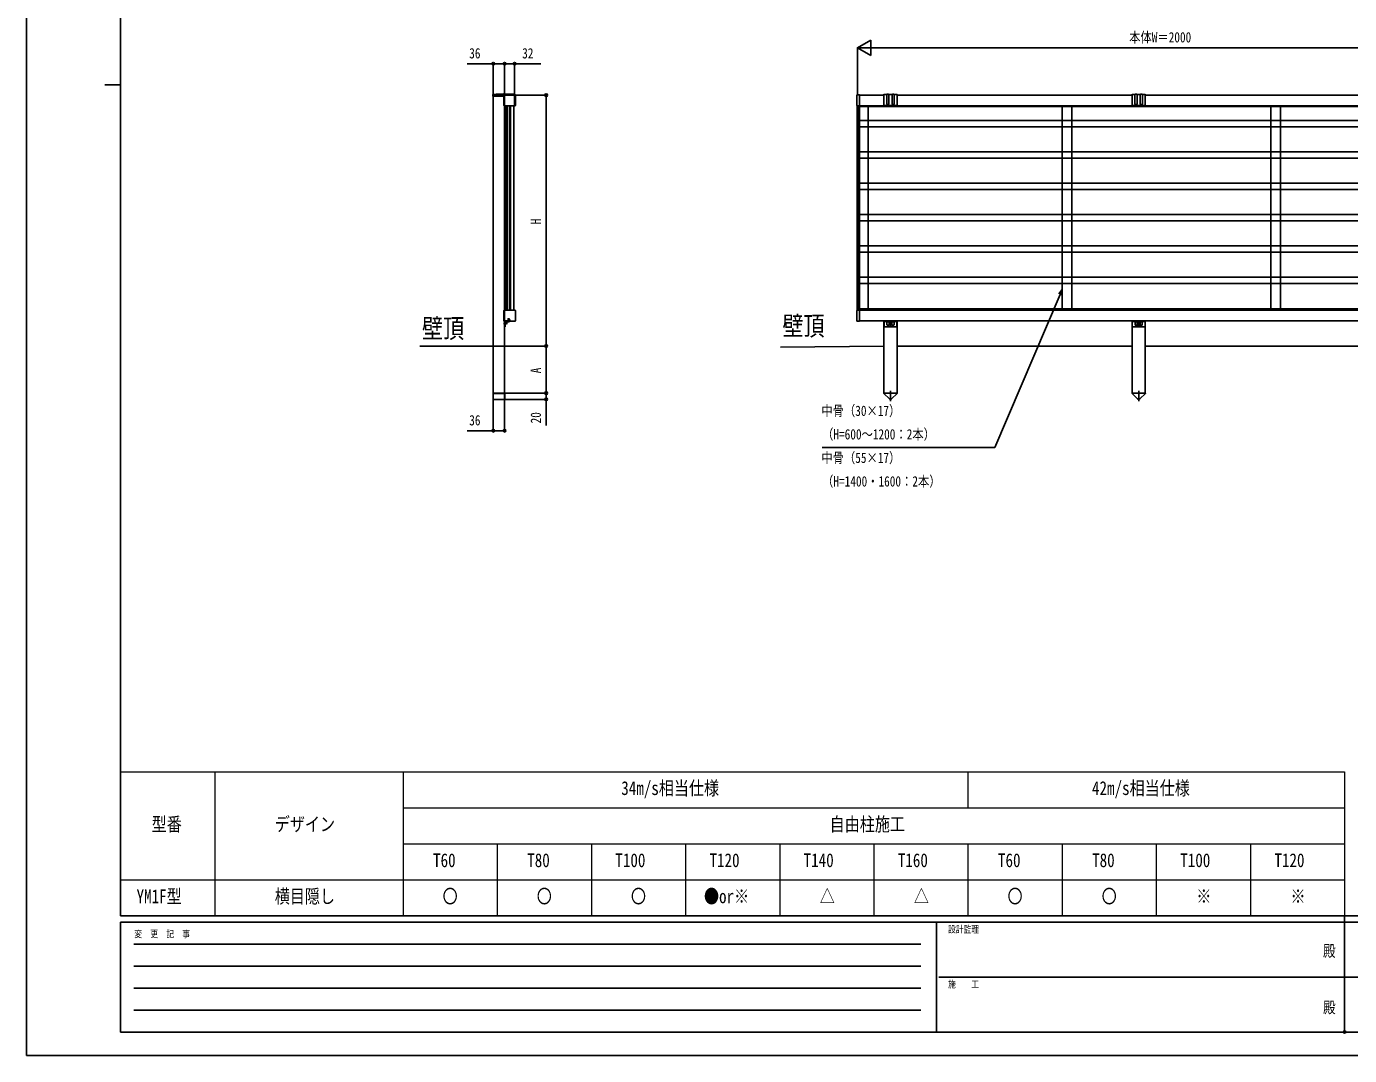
# Model space of a CAD drawing. Units: millimetres, scale not verified. Extents: x -4205 to 4205, y -2970 to 2970.
# Drawn here: x -4205 to 11, y -2970 to 311 of the extents above; entities that cross this region are included whole.
import ezdxf
from ezdxf.enums import TextEntityAlignment as Align

# ---------------------------------------------------------------- set-up
doc = ezdxf.new("R2010")
doc.units = ezdxf.units.MM
doc.header["$LTSCALE"] = 16
doc.header["$PDMODE"] = 32
doc.header["$PDSIZE"] = 8
doc.layers.add('0-1_TABLE1', color=7, linetype='Continuous', lineweight=18)
for name, color, linetype in [('0-2_USER1', 3, 'Continuous'), ('0-3_YKK_11', 7, 'Continuous'), ('0-4_YKK_A1', 4, 'Continuous'), ('0-5_YKK_D', 6, 'Continuous'), ('0-6_YKK_ZWAK', 7, 'Continuous')]:
    doc.layers.add(name, color=color, linetype=linetype)
doc.styles.add('ＭＳ ゴシック', font='')
doc.styles.get('ＭＳ ゴシック').set_extended_font_data('MS Gothic')

msp = doc.modelspace()

# ---------------------------------------------------------------- linework, layer by layer
at = {"layer": '0-1_TABLE1'}
for p, q in [((-3904.98, -2065), (-4.98, -2065)), ((-3904.98, -2065), (-3904.98, -2525)), ((-3604.98, -2065), (-3604.98, -2525)), ((-3004.98, -2065), (-3004.98, -2525)), ((-1204.98, -2065), (-1204.98, -2180)), ((-4.98, -2065), (-4.98, -2525)), ((-3004.98, -2180), (-4.98, -2180)), ((-3004.98, -2295), (-4.98, -2295)), ((-2704.98, -2295), (-2704.98, -2525)), ((-2404.98, -2295), (-2404.98, -2525)), ((-2104.98, -2295), (-2104.98, -2525)), ((-1804.98, -2295), (-1804.98, -2525)), ((-1504.98, -2295), (-1504.98, -2525)), ((-1204.98, -2295), (-1204.98, -2525)), ((-904.98, -2295), (-904.98, -2525)), ((-604.98, -2295), (-604.98, -2525)), ((-304.98, -2295), (-304.98, -2525)), ((-3904.98, -2410), (-4.98, -2410)), ((-3904.98, -2525), (-4.98, -2525))]:
    msp.add_line(p, q, dxfattribs=at)
at = {"layer": '0-3_YKK_11'}
for p, q in [((-2651.64, 57.59), (-2679.94, 57.59)), ((-2651.64, -593.38), (-2679.94, -593.38))]:
    msp.add_line(p, q, dxfattribs=at)
at = {"layer": '0-4_YKK_A1'}
for p, q in [((-2719.44, 89.02), (-2719.44, 92.02)), ((-2685.94, 89.02), (-2719.44, 89.02)), ((-2717.94, 93.52), (-2650.45, 93.52)), ((-2717.94, 92.02), (-2717.94, 89.02)), ((-2717.44, -707.91), (-2717.44, 89.02)), ((-2708.14, 94.52), (-2650.15, 94.52)), ((-2688.62, 93.52), (-2680.67, 93.52)), ((-2686.89, 92.02), (-2686.89, 93.52)), ((-2681.44, 93.52), (-2685.94, 89.02)), ((-2683.5, 93.73), (-2684.64, 93.12)), ((-2684.22, 96), (-2684.22, 95.12)), ((-2683.68, 92.22), (-2683.68, 58.72)), ((-2682.57, 95.59), (-2683.5, 93.73)), ((-2683.45, 93.52), (-2683.45, 91.51)), ((-2648.19, 93.2), (-2682.69, 93.2)), ((-2682.39, 92.02), (-2682.39, 93.52)), ((-2681.44, 92.02), (-2681.44, -630.88)), ((-2681.17, 93.52), (-2681.17, 92.02)), ((-2679.74, 93.52), (-2679.74, 92.02)), ((-2666.17, 93.52), (-2666.17, 92.02)), ((-2664.74, 93.52), (-2664.74, 92.02)), ((-2649.74, 58.52), (-2649.44, 92.02)), ((-2648.24, 58.51), (-2647.95, 91)), ((-2647.21, 58.72), (-2647.21, 92.22)), ((-2647.2, 63), (-2646.95, 91.29)), ((-1559.04, 91.79), (-1559.04, 59.15)), ((-1551.36, 93.2), (-1558.1, 92.79)), ((-1551.04, 92.09), (-1473.04, 92.09)), ((-1464.04, 93.49), (-1473.04, 93.49)), ((-1473.04, 93.49), (-1473.04, 88.99)), ((-1473.04, 88.99), (-1473.04, 60.48)), ((-1464.04, 93.49), (-1464.04, 65.01)), ((-1463.04, 94.49), (-1458.04, 94.49)), ((-1447.04, 93.49), (-1457.04, 93.49)), ((-1457.04, 65.01), (-1457.04, 93.49)), ((-1447.04, 93.49), (-1447.04, 65.01)), ((-1441.04, 94.49), (-1446.04, 94.49)), ((-1431.04, 93.49), (-1440.04, 93.49)), ((-1440.04, 93.49), (-1440.04, 65.01)), ((-1431.04, 93.49), (-1431.04, 88.99)), ((-1431.04, 92.09), (-682.04, 92.09)), ((-1431.04, 88.99), (-1431.04, 60.48)), ((-673.04, 93.49), (-682.04, 93.49)), ((-682.04, 93.49), (-682.04, 88.99)), ((-682.04, 88.99), (-682.04, 60.48)), ((-673.04, 93.49), (-673.04, 65.01)), ((-672.04, 94.49), (-667.04, 94.49)), ((-656.04, 93.49), (-666.04, 93.49)), ((-666.04, 65.01), (-666.04, 93.49)), ((-656.04, 93.49), (-656.04, 65.01)), ((-650.04, 94.49), (-655.04, 94.49)), ((-640.04, 93.49), (-649.04, 93.49)), ((-649.04, 93.49), (-649.04, 65.01)), ((-640.04, 93.49), (-640.04, 88.99)), ((-640.04, 92.09), (317.96, 92.09)), ((-640.04, 88.99), (-640.04, 60.48)), ((-2682.69, 57.74), (-2682.47, 57.74)), ((-2682.47, 57.74), (-2682.19, 57.93)), ((-2679.94, -593.38), (-2679.94, 57.59)), ((-2675.14, 57.59), (-2675.14, 57.93)), ((-2673.94, -593.38), (-2673.94, 57.59)), ((-2673.44, 57.99), (-2657.44, 57.99)), ((-2673.14, -593.38), (-2673.14, 57.59)), ((-2665.35, -593.38), (-2665.35, 57.59)), ((-2657.44, 57.99), (-2656.44, 57.93)), ((-2656.44, 57.93), (-2648.69, 57.93)), ((-2651.64, 57.59), (-2651.64, -593.38)), ((-2649.74, 58.52), (-2648.24, 58.51)), ((-2648.42, 57.74), (-2648.69, 57.93)), ((-2648.41, 57.74), (-2648.19, 57.74)), ((-1551.36, 57.74), (-1558.1, 58.15)), ((-1557.74, 57.59), (-1550.54, 57.59)), ((-1557.74, 57.59), (-1557.74, -593.41)), ((-1555.54, 57.59), (-1555.54, -593.41)), ((-1553.54, 57.87), (-1553.54, 57.59)), ((-1551.04, 58.04), (-1551.04, 58.72)), ((438.45, 58.09), (-1551.04, 58.09)), ((436.46, 56.09), (-1550.54, 56.09)), ((-1522.54, -593.91), (-1522.54, 58.09)), ((-1471.04, 58.48), (-1452.76, 58.48)), ((-1451.33, 58.48), (-1433.04, 58.48)), ((-904.54, -593.91), (-904.54, 58.09)), ((-874.54, -593.91), (-874.54, 58.09)), ((-680.04, 58.48), (-661.75, 58.48)), ((-660.32, 58.48), (-642.04, 58.48)), ((-239.54, -593.91), (-239.54, 58.09)), ((-209.54, -593.91), (-209.54, 58.09)), ((436.46, 11.09), (-1550.54, 11.09)), ((436.46, -8.91), (-1550.54, -8.91)), ((436.46, -88.91), (-1550.54, -88.91)), ((436.46, -108.91), (-1550.54, -108.91)), ((436.46, -188.91), (-1550.54, -188.91)), ((436.46, -208.91), (-1550.54, -208.91)), ((436.46, -288.91), (-1550.54, -288.91)), ((436.46, -308.91), (-1550.54, -308.91)), ((436.46, -388.91), (-1550.54, -388.91)), ((436.46, -408.91), (-1550.54, -408.91)), ((436.46, -488.91), (-1550.54, -488.91)), ((436.46, -508.91), (-1550.54, -508.91)), ((436.46, -588.91), (-1550.54, -588.91)), ((-2683.68, -628.08), (-2683.68, -594.58)), ((-2682.69, -593.6), (-2682.47, -593.6)), ((-2648.19, -629.06), (-2682.69, -629.06)), ((-2682.47, -593.6), (-2682.19, -593.79)), ((-2681.44, -646.88), (-2681.44, -630.38)), ((-2679.94, -629.88), (-2679.94, -646.88)), ((-2679.94, -631.63), (-2679.94, -637.88)), ((-2679.94, -631.63), (-2679.44, -631.63)), ((-2679.44, -629.38), (-2668.64, -629.38)), ((-2679.44, -631.63), (-2679.44, -637.88)), ((-2668.14, -627.88), (-2678.94, -627.88)), ((-2678.94, -640.88), (-2678.94, -631.38)), ((-2677.94, -630.38), (-2668.64, -630.38)), ((-2675.14, -593.79), (-2675.14, -593.38)), ((-2673.44, -593.85), (-2657.44, -593.85)), ((-2670.64, -620.88), (-2671.14, -621.38)), ((-2670.64, -620.88), (-2668.14, -620.88)), ((-2667.64, -622.88), (-2667.64, -627.38)), ((-2666.14, -622.88), (-2666.14, -626.88)), ((-2665.14, -624.88), (-2665.14, -626.88)), ((-2657.44, -593.85), (-2656.44, -593.79)), ((-2656.44, -593.79), (-2648.69, -593.79)), ((-2648.42, -593.6), (-2648.69, -593.79)), ((-2648.41, -593.6), (-2648.19, -593.6)), ((-2647.21, -594.58), (-2647.21, -628.08)), ((-1559.04, -627.61), (-1559.04, -594.97)), ((-1551.36, -593.56), (-1558.1, -593.97)), ((-1551.36, -629.02), (-1558.1, -628.61)), ((-1554.21, -593.41), (-1554.21, -593.73)), ((-1551.04, -593.86), (-1551.04, -594.54)), ((-1551.04, -593.91), (438.45, -593.91)), ((438.45, -627.91), (-1551.04, -627.91)), ((-1473.04, -627.91), (-1473.04, -857.91)), ((-1472.54, -627.91), (-1472.54, -644.88)), ((-1463.54, -629.38), (-1472.54, -629.38)), ((-1463.54, -627.88), (-1463.54, -639.88)), ((-1462.54, -630.38), (-1457.54, -630.38)), ((-1456.54, -639.88), (-1456.54, -627.88)), ((-1447.54, -629.38), (-1456.54, -629.38)), ((-1447.54, -639.88), (-1447.54, -627.88)), ((-1441.54, -630.38), (-1446.54, -630.38)), ((-1440.54, -627.88), (-1440.54, -639.88)), ((-1431.54, -629.38), (-1440.54, -629.38)), ((-1431.54, -627.91), (-1431.54, -644.88)), ((-1431.04, -627.91), (-1431.04, -857.91)), ((-682.04, -627.91), (-682.04, -857.91)), ((-681.54, -627.91), (-681.54, -644.88)), ((-672.54, -629.38), (-681.54, -629.38)), ((-672.54, -627.88), (-672.54, -639.88)), ((-671.54, -630.38), (-666.54, -630.38)), ((-665.54, -639.88), (-665.54, -627.88)), ((-656.54, -629.38), (-665.54, -629.38)), ((-656.54, -639.88), (-656.54, -627.88)), ((-650.54, -630.38), (-655.54, -630.38)), ((-649.54, -627.88), (-649.54, -639.88)), ((-640.54, -629.38), (-649.54, -629.38)), ((-640.54, -627.91), (-640.54, -644.88)), ((-640.04, -627.91), (-640.04, -857.91)), ((-2672.44, -635.88), (-2685.48, -635.88)), ((-2681.44, -646.88), (-2681.44, -707.91)), ((-2679.94, -646.88), (-2681.44, -646.88)), ((-2679.94, -646.88), (-2681.44, -646.88)), ((-2679.94, -640.13), (-2679.94, -633.88)), ((-2679.94, -640.13), (-2679.44, -640.13)), ((-2679.44, -640.13), (-2679.44, -633.88)), ((-1433.54, -646.88), (-1470.54, -646.88)), ((-1461.54, -641.88), (-1458.54, -641.88)), ((-1442.54, -641.88), (-1445.54, -641.88)), ((-642.54, -646.88), (-679.54, -646.88)), ((-670.54, -641.88), (-667.54, -641.88)), ((-651.54, -641.88), (-654.54, -641.88)), ((-2612.11, -707.91), (-2951.26, -707.91)), ((-2681.44, -707.91), (-2681.44, -857.91)), ((-1802.69, -711.47), (-1473.04, -708)), ((-682.04, -707.91), (-1431.04, -707.91)), ((317.96, -707.91), (-640.04, -707.91)), ((-2681.24, -858.91), (-2717.64, -858.91)), ((-2717.64, -877.91), (-2681.24, -877.91)), ((-1473.24, -858.91), (-1473.24, -857.91)), ((-1473.24, -857.91), (-1430.84, -857.91)), ((-1473.24, -858.91), (-1455.56, -876.46)), ((-1452.04, -883.42), (-1452.04, -850.95)), ((-1430.84, -858.91), (-1448.52, -876.46)), ((-1430.84, -857.91), (-1430.84, -858.91)), ((-682.24, -858.91), (-682.24, -857.91)), ((-682.24, -857.91), (-639.84, -857.91)), ((-682.24, -858.91), (-664.56, -876.46)), ((-661.04, -883.42), (-661.04, -850.95)), ((-639.84, -858.91), (-657.52, -876.46)), ((-639.84, -857.91), (-639.84, -858.91))]:
    msp.add_line(p, q, dxfattribs=at)
for points in [[(-2649.44, 92.02), (-2682.94, 92.02), (-2717.94, 92.02)], [(-2686.72, 95.59), (-2685.79, 93.73), (-2684.64, 93.12)], [(-2685.07, 96), (-2685.07, 95.12), (-2684.22, 95.12)], [(-1551.04, 58.72), (-1551.04, 92.22), (-1551.04, 92.9)], [(-2682.19, 57.93), (-2674.44, 57.93), (-2673.44, 57.99)], [(-2662.94, -593.85), (-2662.94, -593.38), (-2662.94, 57.59), (-2662.94, 58.02)], [(-1550.54, 57.59), (-1550.54, -593.41), (-1557.74, -593.41)], [(-2682.19, -593.79), (-2674.44, -593.79), (-2673.44, -593.85)], [(-2671.14, -621.38), (-2671.14, -622.38), (-2668.14, -622.38)], [(-1551.04, -594.54), (-1551.04, -628.04), (-1551.04, -628.72)], [(-2677.85, -633.8), (-2679.75, -634.73), (-2680.36, -635.88)], [(-2677.85, -637.95), (-2679.75, -637.02), (-2680.36, -635.88)], [(-2681.44, -857.91), (-2717.44, -857.91), (-2717.44, -707.91)], [(-2717.64, -877.91), (-2717.64, -857.91), (-2681.24, -857.91), (-2681.24, -877.91)]]:
    msp.add_lwpolyline(points, dxfattribs=at)
for centre, radius in [((-1452.04, -635.88), 2.1), ((-1452.04, -642.88), 1.65), ((-661.04, -635.88), 2.1), ((-661.04, -642.88), 1.65)]:
    msp.add_circle(centre, radius, dxfattribs=at)
for centre, radius, start, end in [((-2717.94, 92.02), 1.5, 90, 180), ((-2708.14, 93.52), 1, 90, 180), ((-2688.62, 93.79), 0.274, 142.28591, 270), ((-2684.64, 90.72), 5.3, 94.59941, 142.28591), ((-2684.64, 90.72), 5.3, 37.71409, 85.40059), ((-2682.69, 92.22), 0.981, 90, 180), ((-2680.67, 93.79), 0.274, 270, 37.71409), ((-2650.45, 91.02), 2.5, 359.5, 90), ((-2650.15, 91.32), 3.2, 359.5, 90), ((-2648.19, 92.22), 0.981, 0, 90), ((-1558.04, 91.79), 1, 93.5, 180), ((-1551.34, 92.9), 0.3, 0, 93.5), ((-1473.04, 91.49), 2, 90, 162.54246), ((-1463.04, 93.49), 1, 90, 180), ((-1458.04, 93.49), 1, 0, 90), ((-1446.04, 93.49), 1, 90, 180), ((-1441.04, 93.49), 1, 0, 90), ((-1431.04, 91.49), 2, 17.45754, 90), ((-682.04, 91.49), 2, 90, 162.54246), ((-672.04, 93.49), 1, 90, 180), ((-667.04, 93.49), 1, 0, 90), ((-655.04, 93.49), 1, 90, 180), ((-650.04, 93.49), 1, 0, 90), ((-640.04, 91.49), 2, 17.45754, 90), ((-2682.69, 58.72), 0.981, 180, 270), ((-2648.2, 63.01), 1, 269.5, 359.5), ((-2648.19, 58.72), 0.981, 270, 0), ((-1558.04, 59.15), 1, 180, 266.5), ((-1551.34, 58.04), 0.3, 266.5, 0), ((-1471.04, 60.48), 2, 180, 270), ((-1460.54, 65.01), 3.5, 180.00009, 359.99984), ((-1452.04, 57.78), 1, 44.427, 135.573), ((-1443.54, 65.01), 3.5, 180.00016, 359.99991), ((-1433.04, 60.48), 2, 270, 0), ((-680.04, 60.48), 2, 180, 270), ((-669.54, 65.01), 3.5, 180.00009, 359.99984), ((-661.04, 57.78), 1, 44.427, 135.573), ((-652.54, 65.01), 3.5, 180.00016, 359.99991), ((-642.04, 60.48), 2, 270, 0), ((-2682.69, -594.58), 0.981, 90, 180), ((-2682.69, -628.08), 0.981, 180, 270), ((-2678.94, -630.38), 2.5, 90, 180), ((-2679.44, -629.88), 0.5, 90, 180), ((-2682.98, -635.88), 5.53, 43.21261, 50.20587), ((-2682.98, -635.88), 5.53, 316.78739, 43.21261), ((-2677.94, -631.38), 1, 90, 180), ((-2668.64, -626.88), 2.5, 270, 0), ((-2668.64, -626.88), 3.5, 270, 0), ((-2668.14, -622.88), 2, 0, 90), ((-2668.14, -622.88), 0.5, 0, 90), ((-2668.14, -627.38), 0.5, 270, 0), ((-2666.14, -624.88), 1, 0, 90), ((-2648.19, -594.58), 0.981, 0, 90), ((-2648.19, -628.08), 0.981, 270, 0), ((-1558.04, -594.97), 1, 93.5, 180), ((-1558.04, -627.61), 1, 180, 266.5), ((-1551.34, -593.86), 0.3, 0, 93.5), ((-1551.34, -628.72), 0.3, 266.5, 0), ((-1462.54, -629.38), 1, 180, 270), ((-1457.54, -629.38), 1, 270, 0), ((-1446.54, -629.38), 1, 180, 270), ((-1441.54, -629.38), 1, 270, 0), ((-671.54, -629.38), 1, 180, 270), ((-666.54, -629.38), 1, 270, 0), ((-655.54, -629.38), 1, 180, 270), ((-650.54, -629.38), 1, 270, 0), ((-2679.94, -640.88), 1, 270, 0), ((-2679.94, -640.88), 1, 270, 0), ((-2682.98, -635.88), 5.53, 309.79413, 316.78739), ((-1470.54, -644.88), 2, 180, 270), ((-1461.54, -639.88), 2, 180, 270), ((-1458.54, -639.88), 2, 270, 0), ((-1445.54, -639.88), 2, 180, 270), ((-1442.54, -639.88), 2, 270, 0), ((-1433.54, -644.88), 2, 270, 0), ((-679.54, -644.88), 2, 180, 270), ((-670.54, -639.88), 2, 180, 270), ((-667.54, -639.88), 2, 270, 0), ((-654.54, -639.88), 2, 180, 270), ((-651.54, -639.88), 2, 270, 0), ((-642.54, -644.88), 2, 270, 0), ((-1452.04, -872.91), 5, 225.20979, 314.79021), ((-1452.04, -872.91), 5, 225.20979, 314.79021), ((-661.04, -872.91), 5, 225.20979, 314.79021), ((-661.04, -872.91), 5, 225.20979, 314.79021)]:
    msp.add_arc(centre, radius, start, end, dxfattribs=at)
at = {"layer": '0-5_YKK_D'}
for p, q in [((-1557.04, 243.09), (-1514.61, 267.59)), ((-1514.61, 218.59), (-1514.61, 267.59)), ((-1557.04, 93.09), (-1557.04, 244.09)), ((-1557.04, 243.09), (-1514.61, 218.59)), ((-1557.04, 243.09), (-1472.17, 243.09)), ((-1508.04, 243.09), (393.96, 243.09)), ((-2717.44, 90.02), (-2717.44, 193.09)), ((-2681.44, 93.02), (-2681.44, 193.09)), ((-2681.44, 90.02), (-2681.44, 193.09)), ((-2649.44, 88.94), (-2649.44, 193.09)), ((-2662.84, 92.02), (-2547.84, 92.02)), ((-2548.84, 92.02), (-2548.84, -707.91)), ((-2611.11, -707.91), (-2547.84, -707.91)), ((-2611.11, -707.91), (-2547.84, -707.91)), ((-2548.84, -707.91), (-2548.84, -857.91)), ((-2717.44, -858.91), (-2717.44, -978.91)), ((-2681.44, -858.91), (-2681.44, -978.91)), ((-2680.24, -857.91), (-2547.84, -857.91)), ((-2680.24, -857.91), (-2547.84, -857.91)), ((-2680.24, -877.91), (-2547.84, -877.91))]:
    msp.add_line(p, q, dxfattribs=at)
for points in [[(-2681.44, 192.09), (-2717.44, 192.09), (-2801.24, 192.09)], [(-2681.44, 192.09), (-2649.44, 192.09), (-2565.64, 192.09)], [(-904.54, -527.87), (-911.23, -543.5), (-1119.84, -1031.01), (-1669.84, -1031.01)], [(-915.42, -541.71), (-904.54, -527.87), (-907.04, -545.29)], [(-2548.84, -857.91), (-2548.84, -877.91), (-2548.84, -961.71)], [(-2681.44, -977.91), (-2717.44, -977.91), (-2801.24, -977.91)]]:
    msp.add_lwpolyline(points, dxfattribs=at)
for centre in [(-2717.44, 192.09), (-2681.44, 192.09), (-2681.44, 192.09), (-2649.44, 192.09), (-2548.84, 92.02), (-2548.84, -707.91), (-2548.84, -707.91), (-2548.84, -857.91), (-2548.84, -857.91), (-2548.84, -877.91), (-2717.44, -977.91), (-2681.44, -977.91)]:
    msp.add_circle(centre, 4.25, dxfattribs=at)
at = {"layer": '0-6_YKK_ZWAK'}
for p, q in [((-3904.98, -2525), (-3904.98, 2775)), ((-3954.98, 125), (-3904.98, 125)), ((3895.02, -2525), (-3904.98, -2525)), ((-4.98, -2525), (-4.98, -2895)), ((-1304.98, -2545), (-3904.98, -2545)), ((-3904.98, -2895), (-3904.98, -2545)), ((-1304.98, -2545), (-1304.98, -2895)), ((-4.98, -2545), (-1304.98, -2545)), ((1295.02, -2545), (-4.98, -2545)), ((-3862.48, -2615), (-1354.98, -2615)), ((-3862.48, -2685), (-1354.98, -2685)), ((-1297.48, -2720), (-4.98, -2720)), ((-4.98, -2720), (1295.02, -2720)), ((-3862.48, -2755), (-1354.98, -2755)), ((-3862.48, -2825), (-1354.98, -2825)), ((-3904.98, -2895), (-1304.98, -2895)), ((-1304.98, -2895), (-4.98, -2895)), ((-4.98, -2895), (1295.02, -2895))]:
    msp.add_line(p, q, dxfattribs=at)
msp.add_lwpolyline([(-4205, -2970), (4205, -2970), (4205, 2970), (-4205, 2970)], close=True, dxfattribs=at)
msp.add_point((-4.98, -2895), dxfattribs=at)

# ---------------------------------------------------------------- texts
at = {"layer": '0-1_TABLE1', "style": 'ＭＳ ゴシック', "width": 0.8}
for s, p in [('34m/s相当仕様', (-2309.78, -2152.5)), ('42m/s相当仕様', (-809.78, -2152.5)), ('型番', (-3806.18, -2267.5)), ('デザイン', (-3413.78, -2267.5)), ('自由柱施工', (-1645.78, -2267.5)), ('T60', (-2909.38, -2382.5)), ('T80', (-2609.38, -2382.5)), ('T100', (-2328.58, -2382.5)), ('T120', (-2028.58, -2382.5)), ('T140', (-1728.58, -2382.5)), ('T160', (-1428.58, -2382.5)), ('T60', (-1109.38, -2382.5)), ('T80', (-809.38, -2382.5)), ('T100', (-528.58, -2382.5)), ('T120', (-228.58, -2382.5)), ('YM1F型', (-3854.18, -2497.5)), ('横目隠し', (-3413.78, -2497.5)), ('〇', (-2878.98, -2497.5)), ('〇', (-2578.98, -2497.5)), ('〇', (-2278.98, -2497.5)), ('●or※', (-2046.18, -2497.5)), ('△', (-1677.38, -2497.5)), ('△', (-1377.38, -2497.5)), ('〇', (-1078.98, -2497.5)), ('〇', (-778.98, -2497.5)), ('※', (-477.38, -2497.5)), ('※', (-177.38, -2497.5))]:
    msp.add_text(s, height=43.99, dxfattribs=at).set_placement(p, align=Align.BOTTOM_LEFT)
at = {"layer": '0-2_USER1', "style": 'ＭＳ ゴシック', "width": 0.8}
for p in [(-2944.74, -700.93), (-1796.17, -693.12)]:
    msp.add_text('壁頂', height=61.58, dxfattribs=at).set_placement(p, align=Align.BOTTOM_LEFT)
at = {"layer": '0-5_YKK_D', "style": 'ＭＳ ゴシック', "width": 0.8}
for s, p in [('本体W＝2000', (-691.44, 250.09)), ('36', (-2794.24, 199.09)), ('32', (-2625.44, 199.09)), ('中骨（30×17）', (-1672.24, -940.71)), ('36', (-2794.24, -970.91)), ('（H=600～1200：2本）', (-1669.84, -1015.71)), ('中骨（55×17）', (-1672.24, -1090.71)), ('（H=1400・1600：2本）', (-1669.84, -1165.71))]:
    msp.add_text(s, height=32.99, dxfattribs=at).set_placement(p, align=Align.BOTTOM_LEFT)
for s, p in [('H', (-2555.84, -319.95)), ('A', (-2555.84, -794.91)), ('20', (-2555.84, -954.71))]:
    msp.add_text(s, height=32.99, rotation=90, dxfattribs=at).set_placement(p, align=Align.BOTTOM_LEFT)
at = {"layer": '0-6_YKK_ZWAK', "style": 'ＭＳ ゴシック', "width": 0.8}
for s, height, p in [('変  更  記  事', 21.99, (-3861.31, -2600)), ('設計監理', 21.99, (-1268.31, -2585)), ('殿', 36.66, (-73.67, -2665.83)), ('施\u3000\u3000工', 21.99, (-1268.31, -2760)), ('殿', 36.66, (-73.67, -2845.83))]:
    msp.add_text(s, height=height, dxfattribs=at).set_placement(p, align=Align.BOTTOM_LEFT)

doc.saveas('drawing.dxf')
